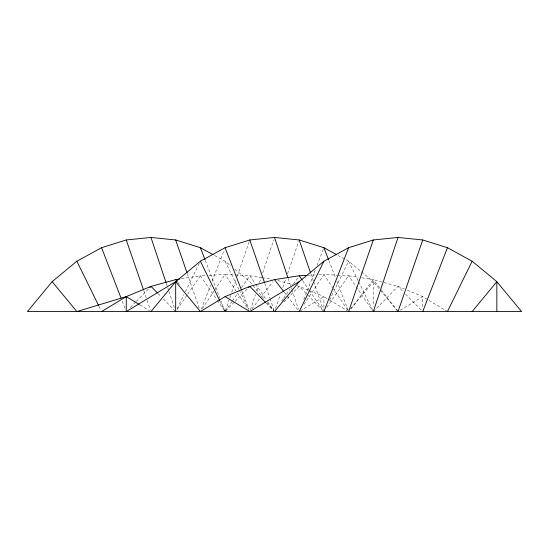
<?xml version="1.0" encoding="UTF-8"?>
<svg xmlns="http://www.w3.org/2000/svg" width="549" height="549" viewBox="0 0 549 549"><rect width="100%" height="100%" fill="white"/><g stroke="black" fill="none" stroke-linecap="round" stroke-linejoin="round"><path stroke-width="0.41" stroke-dasharray="2.75 2.06" d="M250.33 309.945L255.436 294.641M256.774 290.613L258.387 285.775M259.464 282.557L261.345 276.916M262.683 272.887L273.697 239.858M225.364 310.755L229.53 298.69M229.811 297.881L230.642 295.472M231.753 292.253L236.194 279.379M237.305 276.168L249.239 241.574M275.612 308.339L280.326 294.669M282.824 287.429L285.604 279.379M287.546 273.752L298.649 241.574M201.311 309.162L210.576 285.219M212.12 281.232L224.164 250.104M303.837 299.589L315.263 270.053M317.116 265.27L323.91 247.709M177.176 308.504L183.915 294.779M185.411 291.725L199.26 263.506M329.524 300.118L348.615 261.214L338.136 255.484M202.286 308.71L214.165 290.888M214.638 290.181L225.09 274.5L234.464 274.98M303.954 304.434L323.91 274.5L336.688 275.152M177.135 309.451L187.305 294.71M187.792 294.01L200.385 275.763L205.498 275.502M225.09 311.558L231.87 301.73M232.357 301.03L237.683 293.31M241.56 287.697L249.795 275.763L261.324 277.568M281.767 301.03L283.222 298.924M283.703 298.224L290.002 289.097M293.392 284.183L298.237 277.17M326.82 307.344L348.615 275.763L358.497 277.314M251.854 308.895L272.956 281.63M350.674 308.895L373.32 279.633L398.025 286.386L404.201 288.946M350.763 308.957L373.32 281.664L348.615 261.214L358.346 281.047M130.388 307.365L135.678 301.971M136.269 301.367L149.211 288.184M225.68 310.96L234.498 301.971M235.089 301.367L248.031 288.184M283.908 301.971L299.205 286.386L308.469 290.222M373.32 311.558L398.025 286.386L403.316 291.78M299.932 311.118L323.91 296.611L328.995 299.685M400.207 310.24L422.73 296.611L447.435 311.558M181.445 278.727L200.385 275.763L216.855 299.624M208.901 275.33L225.09 274.5L236.969 292.315M307.721 275.33L315.394 274.932M318.797 274.761L323.91 274.5L332.934 288.04M337.539 275.2L348.615 275.763L372.833 310.858M235.315 275.022L249.795 275.763L255.12 283.483M361.791 277.828L373.32 279.633L381.04 289.611M262.148 277.698L272.029 279.249M277.794 280.532L292.617 284.588M296.734 285.713L299.205 286.386L323.91 311.558M407.289 290.222L422.73 296.611L422.73 307.406M309.245 290.538L323.91 296.611L323.91 307.406M214.611 255.484L225.09 261.214L230.944 266.059M329.723 300.131L348.615 311.558L333.415 288.753M140.077 304.963L149.52 310.679M234.842 269.291L249.795 281.664L252.478 284.917M405.67 294.175L422.73 311.558M266.265 303.165L273.91 310.96M158.037 293.578L160.974 296.577M163.328 298.972L175.09 310.96M397.49 310.906L373.32 281.664L373.32 306.431M253.02 285.562L263.76 298.56M266.979 302.458L273.965 310.906L266.752 300.33M381.555 290.277L398.025 311.558M284.279 292.267L298.69 310.892M177.739 282.296L179.798 284.952M302.595 280.676L308.895 289.797M309.375 290.503L323.423 310.858M255.608 284.183L266.265 299.624M217.342 300.33L224.603 310.858M237.442 293.029L247.894 308.71M358.723 281.809L372.572 310.034M225.09 261.214L238.939 289.44M239.316 290.201L248.67 309.272M220.224 301.641L224.713 310.796L221.075 301.181M98.944 306.218L100.817 310.034M328.851 260.48L335.645 278.034M336.88 281.232L347.997 309.959M241.766 290.805L248.869 309.162M205.326 260.48L219.84 297.99M122.255 301.181L125.652 309.959M310.864 273.752L313.362 280.992M313.637 281.795L323.354 309.952M264.783 283.408L269.779 297.881M270.06 298.69L273.944 309.952M187.339 273.752L199.273 308.339M143.756 290.641L146.809 299.493M147.091 300.296L150.419 309.952M288.198 278.528L291.684 289M291.951 289.803L298.402 309.142M166.278 283.359L168.701 290.613M168.968 291.416L174.877 309.142"/><path stroke-width="0.82" d="M373.32 311.558L398.025 237.442L422.73 239.968L447.435 247.709L472.14 261.214L496.845 281.664L521.55 311.558L27.45 311.558L52.155 281.664L76.86 261.214L101.565 247.709L126.27 239.968L150.975 237.442L175.68 239.968L200.385 247.709L213.115 254.667M348.615 311.558L373.32 239.968L398.025 237.442M398.025 311.558L422.73 239.968M323.91 311.558L348.615 247.709L373.32 239.968M422.73 311.558L447.435 247.709M299.205 311.558L323.91 261.214L348.615 247.709M447.435 311.558L472.14 261.214M150.975 311.558L175.68 281.664L200.385 261.214L225.09 247.709L249.795 239.968L274.5 237.442L299.205 239.968L323.91 247.709L336.64 254.667M274.5 311.558L299.205 281.664L323.91 261.214M472.14 311.558L496.845 281.664L496.845 311.558M149.802 287.587L150.975 286.386L175.68 279.633L179.798 278.988M248.622 287.587L249.795 286.386L274.5 279.633L299.205 275.763L306.87 275.372M101.565 311.558L126.27 296.611L150.975 286.386L157.446 292.981M265.675 302.568L249.795 286.386L225.09 296.611L200.385 311.558L175.68 281.664L126.27 311.558L126.27 296.611L76.86 311.558L52.155 281.664M299.205 281.664L249.795 311.558L225.09 296.611M126.27 296.611L139.35 304.523M274.5 279.633L283.764 291.608M175.68 279.633L177.224 281.63M299.205 275.763L302.115 279.976M200.385 261.214L219.847 300.879M76.86 261.214L98.573 305.457M323.91 247.709L328.542 259.684M225.09 247.709L241.457 290.009M200.385 247.709L205.017 259.684M101.565 247.709L121.02 297.99M299.205 239.968L310.583 272.949M249.795 239.968L264.508 282.598M175.68 239.968L187.058 272.949M126.27 239.968L143.481 289.838M274.5 237.442L287.93 277.725M150.975 237.442L166.011 282.557M175.68 281.664L175.68 311.558"/></g></svg>
